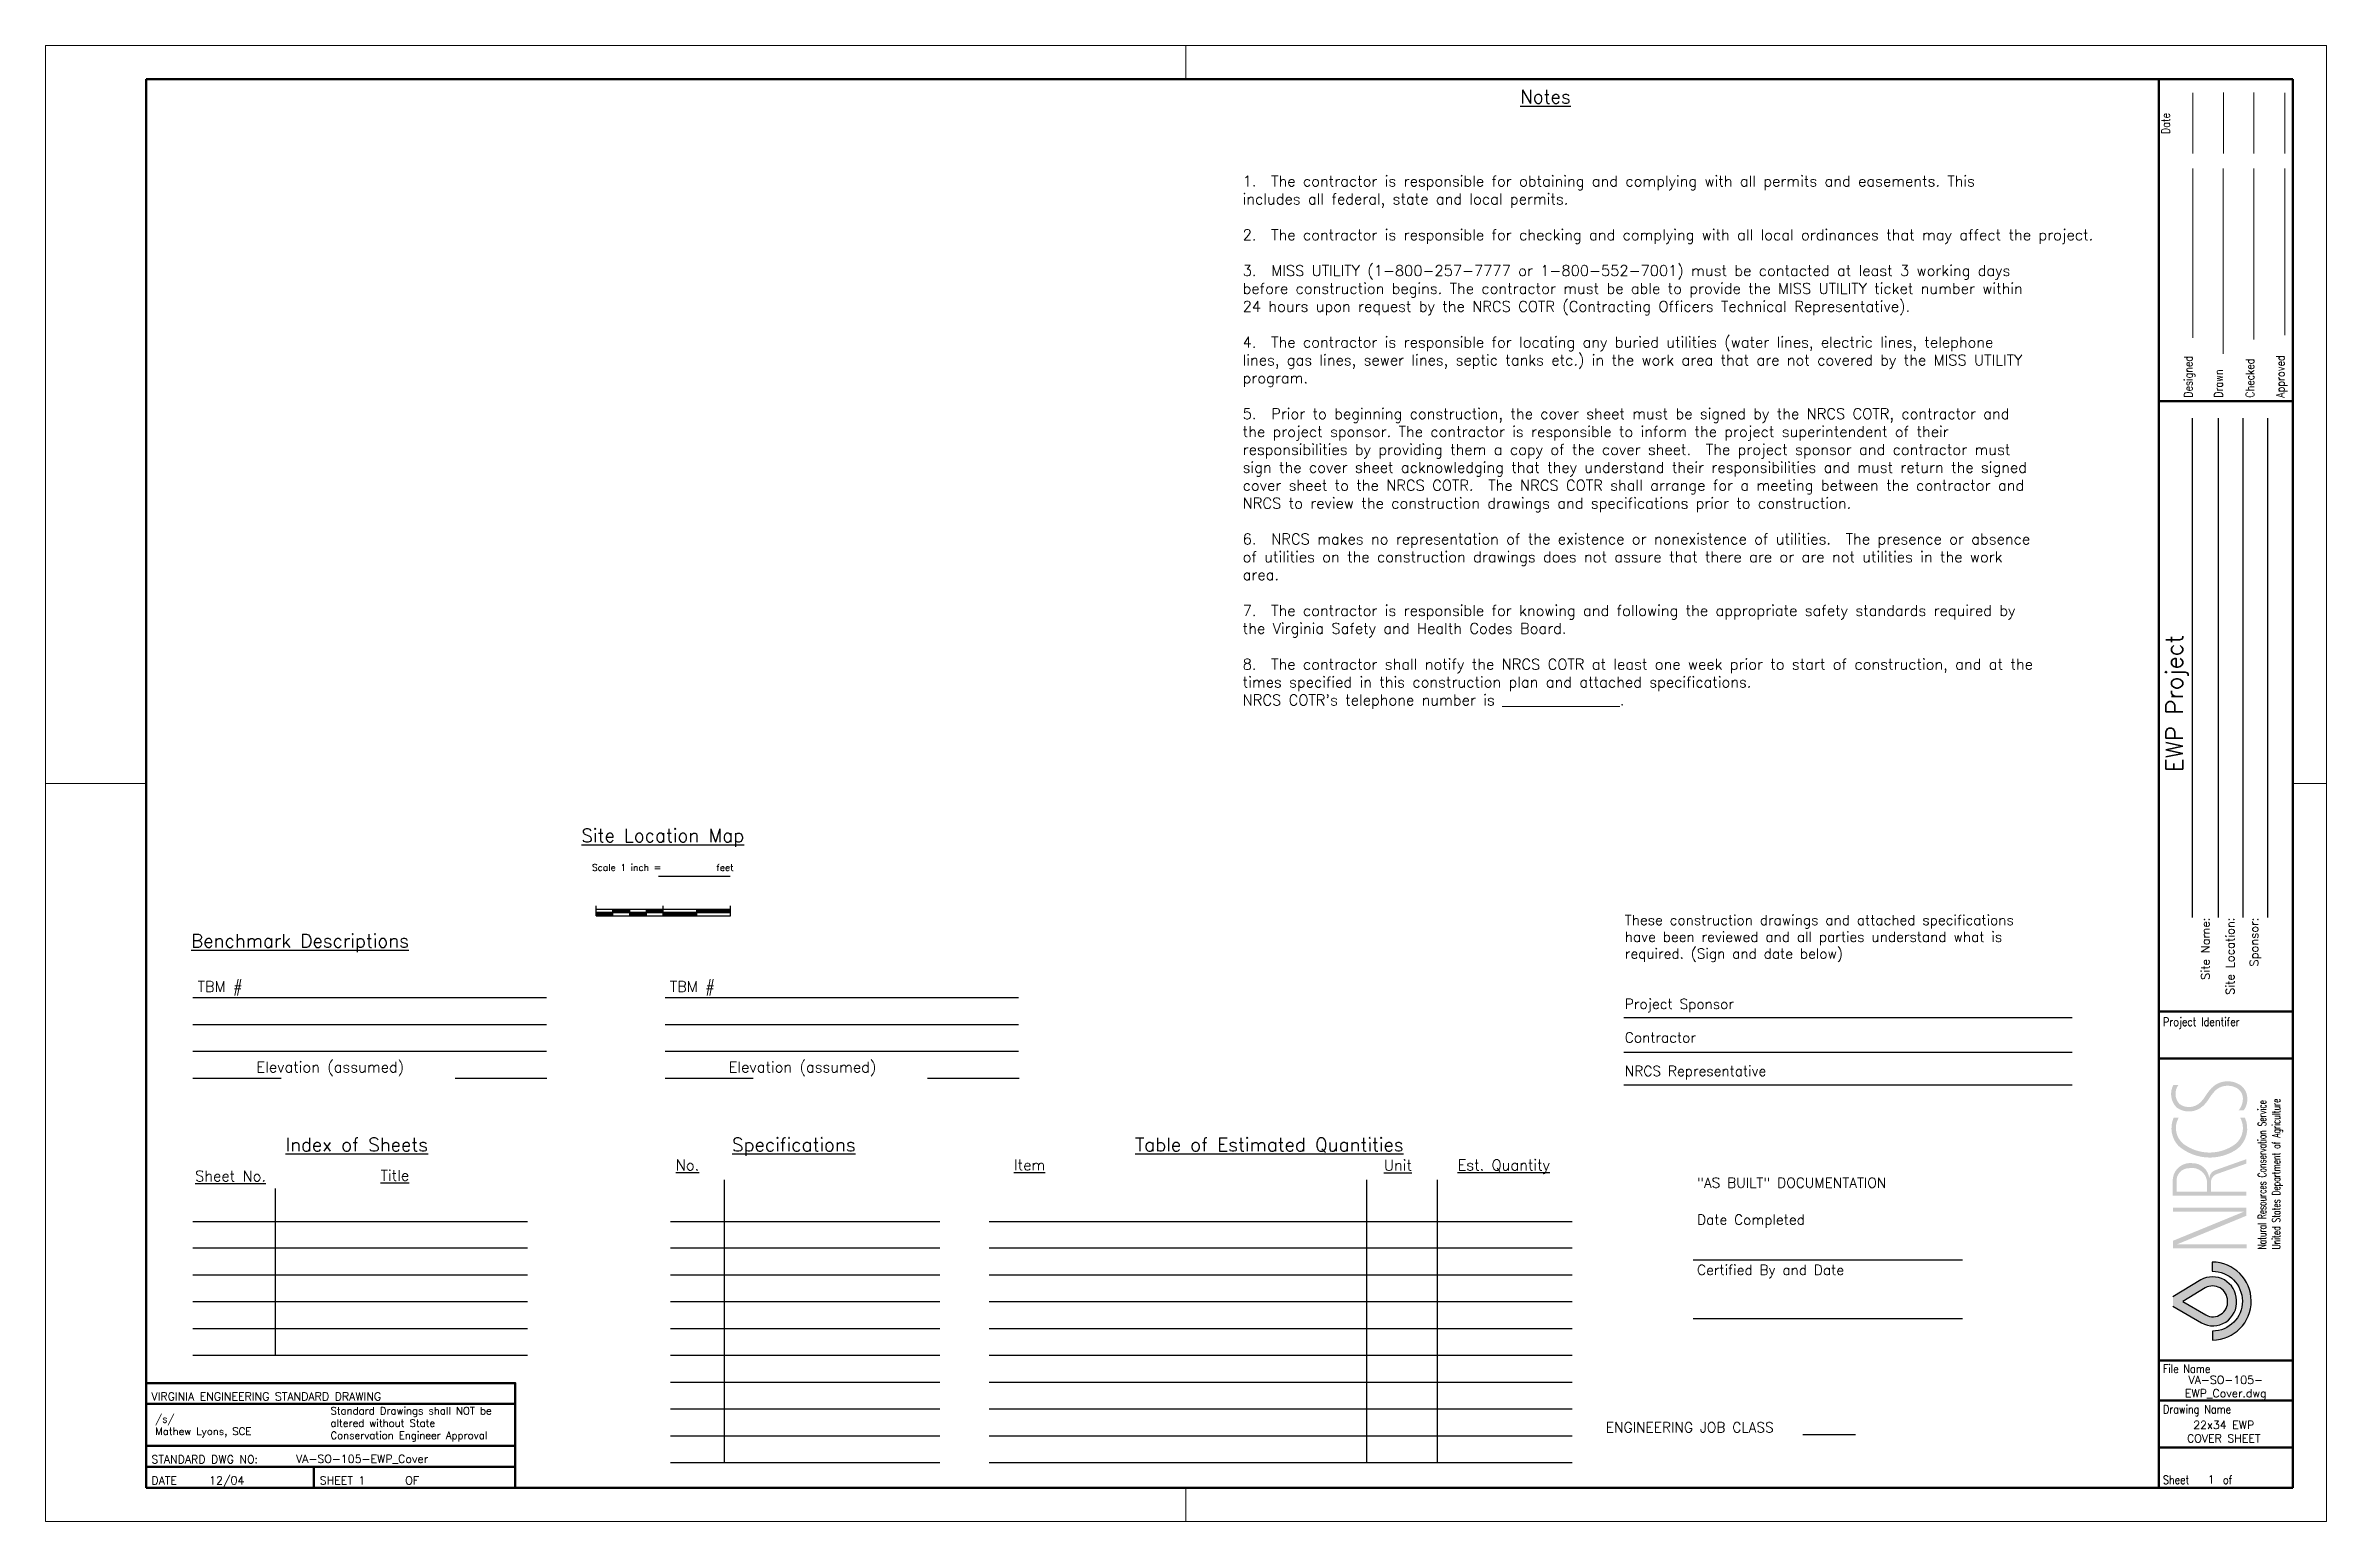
# Paper-space layout '22x34' of a CAD drawing. Header units: feet, sheet in inches. Extents: x -0.1 to 33.9, y -0.1 to 21.9.
# The model-space entities are those that its viewports show. They can reach past a viewport. Long polylines and large blocks are cut down to what shows.
import ezdxf

# ---------------------------------------------------------------- set-up
doc = ezdxf.new("R2010")
doc.units = ezdxf.units.FT
doc.header["$MEASUREMENT"] = 0
for name, color, linetype in [('1.Misc.Text.Lines', 7, 'Continuous'), ('1.Text.Note', 7, 'Continuous'), ('2.Misc.Scale', 7, 'Continuous')]:
    doc.layers.add(name, color=color, linetype=linetype)
doc.layers.add('2.trimline', color=6, linetype='Continuous', lineweight=0, plot=False)
doc.layers.add('2.Vprt', color=4, linetype='Continuous', plot=False)
for name, color, linetype, lineweight in [('4.Tblk.Brdr.Line', 7, 'Continuous', 50), ('4.Tblk.Logo', 7, 'Continuous', 20), ('4.Tblk.Text', 7, 'Continuous', 18)]:
    doc.layers.add(name, color=color, linetype=linetype, lineweight=lineweight)
doc.layers.get('2.Vprt').freeze()
doc.styles.add('Notes_Dimensions', font='romans.shx', dxfattribs={"height": 0.09})
doc.styles.get("Standard").update_dxf_attribs({"font": 'romans.shx', "height": 0.156})
doc.styles.add('Text', font='romans.shx', dxfattribs={"height": 0.16})
doc.styles.add('Title Block Notes', font='romans.shx', dxfattribs={"height": 0.12})

msp = doc.modelspace()

# ---------------------------------------------------------------- linework, layer by layer
at = {"layer": '1.Misc.Text.Lines'}
for p, q in [((8.393753641458545, 8.929565621577495), (9.461866565551588, 8.929565621577495)), ((2.678787875544657, 4.276685917035584), (2.678787875544657, 1.789341836380975)), ((9.373644697409034, 4.405252408988083), (9.373644697409034, 0.189341836380974)), ((18.94894651520239, 4.405252408988083), (18.94894651520239, 0.189341836380974)), ((19.99870265719709, 4.405252408988083), (19.99870265719709, 0.189341836380974))]:
    msp.add_line(p, q, dxfattribs=at)
for points in [[(1.450233072510945, 7.121372771517082), (6.721713756029507, 7.121372771517082)], [(8.489761162864175, 7.121372771517082), (13.76124184638274, 7.121372771517082)], [(22.7805861625937, 6.824768067288858), (29.46717476309852, 6.824768067288858)], [(1.450233072510945, 6.721372771517082), (6.721713756029507, 6.721372771517082)], [(8.489761162864175, 6.721372771517082), (13.76124184638274, 6.721372771517082)], [(1.450233072510945, 6.321372771517082), (6.721713756029507, 6.321372771517082)], [(8.489761162864175, 6.321372771517082), (13.76124184638274, 6.321372771517082)], [(22.7805861625937, 6.306051024839292), (29.46717476309852, 6.306051024839292)], [(1.450233072510946, 5.921372771517081), (2.76585961393036, 5.921372771517081)], [(5.362158615331117, 5.921372771517081), (6.728522137315096, 5.921372771517081)], [(8.489761162864175, 5.921372771517081), (9.80538770428359, 5.921372771517081)], [(12.40168670568435, 5.921372771517081), (13.76805022766833, 5.921372771517081)], [(22.7805861625937, 5.821163293594324), (29.46717476309852, 5.821163293594324)], [(1.450233072510945, 3.785675281262522), (6.439946665367788, 3.785675281262522)], [(8.56998275011975, 3.785675281262522), (12.5849711521864, 3.785675281262522)], [(13.31945398883298, 3.785675281262522), (22.01430527002384, 3.785675281262522)], [(1.450233072510945, 3.389341836380977), (6.439946665367788, 3.389341836380977)], [(8.56998275011975, 3.389341836380977), (12.5849711521864, 3.389341836380977)], [(13.31945398883298, 3.389341836380977), (22.01430527002384, 3.389341836380977)], [(23.81642163995665, 3.213154492473166), (27.8314100420233, 3.213154492473166)], [(1.450233072510945, 2.989341836380977), (6.439946665367788, 2.989341836380977)], [(8.56998275011975, 2.989341836380977), (12.5849711521864, 2.989341836380977)], [(13.31945398883298, 2.989341836380977), (22.01430527002384, 2.989341836380977)], [(1.450233072510945, 2.589341836380976), (6.439946665367788, 2.589341836380976)], [(8.56998275011975, 2.589341836380976), (12.5849711521864, 2.589341836380976)], [(13.31945398883298, 2.589341836380976), (22.01430527002384, 2.589341836380976)], [(1.450233072510945, 2.189341836380976), (6.439946665367788, 2.189341836380976)], [(8.56998275011975, 2.189341836380976), (12.5849711521864, 2.189341836380976)], [(13.31945398883298, 2.189341836380976), (22.01430527002384, 2.189341836380976)], [(23.81642163995665, 2.335126373326233), (27.8314100420233, 2.335126373326233)], [(1.450233072510945, 1.789341836380975), (6.439946665367788, 1.789341836380975)], [(8.56998275011975, 1.789341836380975), (12.5849711521864, 1.789341836380975)], [(13.31945398883298, 1.789341836380975), (22.01430527002384, 1.789341836380975)], [(8.56998275011975, 1.389341836380975), (12.5849711521864, 1.389341836380975)], [(13.31945398883298, 1.389341836380975), (22.01430527002384, 1.389341836380975)], [(8.56998275011975, 0.9893418363809747), (12.5849711521864, 0.9893418363809747)], [(13.31945398883298, 0.9893418363809747), (22.01430527002384, 0.9893418363809747)], [(8.56998275011975, 0.5893418363809744), (12.5849711521864, 0.5893418363809744)], [(13.31945398883298, 0.5893418363809744), (22.01430527002384, 0.5893418363809744)], [(25.45188535418979, 0.6082712972311342), (26.23720212867272, 0.6082712972311346)], [(8.56998275011975, 0.189341836380974), (12.5849711521864, 0.189341836380974)], [(13.31945398883298, 0.189341836380974), (22.01430527002384, 0.189341836380974)]]:
    msp.add_lwpolyline(points, dxfattribs=at)

# ---------------------------------------------------------------- texts
at = {"layer": '1.Text.Note'}
for s, insert, char_height, width, attachment_point in [('{\\LNotes}', (21.23703671442283, 20.65252271627568), 0.2, 2.15, 1), ("1.  The contractor is responsible for obtaining and complying with all permits and easements. This includes all federal, state and local permits.\\P\\P2.  The contractor is responsible for checking and complying with all local ordinances that may affect the project.\\P\\P3.  MISS UTILITY (1-800-257-7777 or 1-800-552-7001) must be contacted at least 3 working days before construction begins. The contractor must be able to provide the MISS UTILITY ticket number within 24 hours upon request by the NRCS COTR (Contracting Officers Technical Representative).\\P\\P4.  The contractor is responsible for locating any buried utilities (water lines, electric lines, telephone lines, gas lines, sewer lines, septic tanks etc.) in the work area that are not covered by the MISS UTILITY program.\\P\\P5.  Prior to beginning construction, the cover sheet must be signed by the NRCS COTR, {\\Fromans.shx|c1;contractor} and the project sponsor. The contractor is responsible to inform the project superintendent of their responsibilities by providing them a copy of the cover sheet.  The project sponsor and contractor must sign the cover sheet acknowledging that they understand their responsibilities and must return the signed cover sheet to the NRCS COTR.  The NRCS COTR shall arrange for a meeting between the contractor and NRCS to review the construction drawings and specifications prior to construction.\\P\\P6.  NRCS makes no representation of the existence or nonexistence of utilities.  The presence or absence of utilities on the construction drawings does not assure that there are or are not utilities in the work area.\\P\\P7.  The contractor is responsible for knowing and following the appropriate safety standards required by the Virginia Safety and Health Codes Board.\\P\\P8.  The {\\Fromans.shx|c1;contractor} shall notify the NRCS COTR at least one week prior to start of construction, and at the times specified in this construction plan and attached specifications.  \\PNRCS COTR's telephone number is ________________.", (17.10081450211761, 19.37273565995939), 0.16, 12.78011984538637, 1), ('{\\LSite Location Map}', (8.456301621202883, 9.504269770490595), 0.2, 3.39, 5), ('These construction drawings and attached specifications have been reviewed and all parties understand what is required. (Sign and date below)\\P\\P\\PProject Sponsor\\P\\PContractor\\P\\PNRCS Representative', (22.79768344917136, 8.352597409766597), 0.15, 6.849999999999999, 1), ('{\\LBenchmark Descriptions}', (1.424604192600684, 8.067482924446496), 0.2, 3.883514733206652, 1), ('{\\LIndex of Sheets}', (2.831434976289294, 5.02984265994875), 0.2, 2.577439301412653, 1), ('{\\LSpecifications}', (9.488716204416095, 5.02984265994875), 0.2, 2.146653139858302, 1), ('{\\LTable of Estimated Quantities}', (15.49700881015947, 5.02984265994875), 0.2, 5.481414417038962, 1), ('{\\H0.8333x;"AS BUILT" DOCUMENTATION\\P}\\P{\\H0.8333x;Date Completed\\P\\P\\PCertified By and Date}', (23.87407712833255, 4.43697652130991), 0.18, 4.10907177372137, 1), ('{\\Fromans.shx|c1;ENGINEERING JOB CLASS}', (22.51605468586223, 0.7898171678942649), 0.15, 4.10907177372137, 1)]:
    msp.add_mtext(s, dxfattribs=dict(at, insert=insert, char_height=char_height, width=width, attachment_point=attachment_point))
at = {"layer": '1.Text.Note', "char_height": 0.12, "attachment_point": 5, "style": 'Title Block Notes'}
for s, insert, width in [('{\\H0.8333x;Scale 1 inch =            feet}', (8.456301621202883, 9.061187643481773), 3.211572154456761), ('{\\Fromans.shx|c1;\\H1.333x;\\LTitle}', (4.462889696217715, 4.471199177727605), 1.064109748200778)]:
    msp.add_mtext(s, dxfattribs=dict(at, insert=insert, width=width))
at = {"layer": '1.Text.Note', "char_height": 0.16, "attachment_point": 1, "line_spacing_factor": 1.5}
for s, insert, width in [('\\PTBM #\\P\\P\\P        Elevation (assumed)', (1.52158885004909, 7.765973324406188), 5.06), ('\\PTBM #\\P\\P\\P        Elevation (assumed)', (8.56111694040232, 7.765973324406188), 5.06), ('{\\LNo.}', (8.650686971090353, 4.705913403908466), 0.5975095581641885), ('\\P \\P{\\LItem}', (13.6919230383115, 5.506916149643176), 4.69), ('\\P{\\LEst. Quantity}', (20.30401644161285, 5.10600929803367), 2.167555482429976)]:
    msp.add_mtext(s, dxfattribs=dict(at, insert=insert, width=width))
at = {"layer": '1.Text.Note', "char_height": 0.16, "line_spacing_factor": 1.5}
for s, insert, width, attachment_point, style in [('{\\LSheet No.}', (2.013239718360452, 4.461178783267371), 1.756150435472088, 5, 'Text'), ('\\P\\P\\P{\\LUnit}', (19.20669345186247, 5.902472191118332), 1.8, 1, 'Notes_Dimensions')]:
    msp.add_mtext(s, dxfattribs=dict(at, insert=insert, width=width, attachment_point=attachment_point, style=style))

psp = doc.layouts.new('22x34')

# ---------------------------------------------------------------- hatches: boundary and pattern name
at = {"layer": '4.Tblk.Logo', "lineweight": 20}
h = psp.add_hatch(color=256, dxfattribs=at)
h.paths.add_polyline_path([(32.68899127415691, 3.944312866857558), (32.68899127415691, 4.005947850859698), (31.65097422842954, 4.005947850859698), (32.68312677690155, 4.431522672002515), (32.68312677690155, 4.551857606570721), (31.58646470131342, 4.551857606570721), (31.58646470131342, 4.490222658476384), (32.64207523880692, 4.490222658476384), (31.58939694994111, 4.058777806369122), (31.58939694994111, 3.944312866857558)])
h.paths.add_polyline_path([(32.68103184149518, 4.73049653616772), (32.68103184149518, 4.788355597392112), (32.15407622608657, 4.788355597392112), (32.15407622608657, 4.947467997805262, -0.2909195284243397), (32.24945430711988, 5.055953746577941), (32.68103184149518, 5.208162121164079), (32.68103184149518, 5.274231965620956), (32.22554319130075, 5.113011955680619, 0.2535773356881624), (32.13415910560344, 5.022177450163554), (32.12894614924661, 4.985360105954967, 0.4020052294611631), (31.86785743599419, 5.215318327614838, 0.4227135857037471), (31.58512180624674, 4.971262817802256), (31.58512180624674, 4.73049653616772)])
h.paths.add_polyline_path([(32.09515648535876, 4.789262952109581), (32.09515648535876, 4.94935376881709, 0.4195188246587601), (31.83179503005633, 5.140740549234508, 0.4466814153464093), (31.64178997231431, 4.934909488922628), (31.64178997231431, 4.789262952109581)], flags=16)
h.paths.add_polyline_path([(32.54755477679084, 5.427427044470008, 0.3448591340221707), (32.66005574414417, 5.89536910809386), (32.58755513177561, 5.89536910809386, -0.416699506186028), (32.47713173579428, 5.471959205359795, -0.3074113279221537), (31.74633196546224, 5.500816070045843, -0.3717730025601387), (31.6727222325622, 5.892106415795226), (31.59723089241132, 5.892106415795226, 0.297908916092236), (31.67004717794843, 5.471871329802141, 0.3415991672635696)])
h.paths.add_polyline_path([(31.68674354267566, 6.095662244390056, -0.3652993477588803), (31.67005199065421, 6.382633672665165), (31.59456065050333, 6.382633672665165, 0.3342154096734312), (31.643982348798, 6.043687486182776, 0.3549836583971578), (32.03502289987185, 6.06660121384057, 0.0684937296960168), (32.1225417834193, 6.172909558264891, -0.05167385557958963), (32.21314863277984, 6.29080886536515, -0.1124011771345428), (32.30375550124268, 6.351270022713493, -0.2241067274826346), (32.5408434724472, 6.33313165396433, -0.261746780318118), (32.62994022388873, 6.185001804097695, -0.1861403369734101), (32.56500530658429, 6.000595216732634), (32.64049664673517, 6.000595216732634, 0.1836176790238476), (32.69608343675765, 6.186953463744544, 0.261746780318136), (32.57356694619202, 6.390646068245204, 0.2241067274826459), (32.28016190841945, 6.413092963129586, 0.112401177134577), (32.16511640256139, 6.336324120436842, 0.05167385557957647), (32.06619736877953, 6.207608845331109, -0.06486815243433695), (31.99477204906317, 6.119561473245213, -0.3598674709814251)])
at = {"layer": '4.Tblk.Logo', "lineweight": 30}
h = psp.add_hatch(color=256, dxfattribs=at)
edge = h.paths.add_edge_path()
edge.add_arc((32.17226036062787, 3.158582834245564), 0.5819566517211167, 270.6241969356219, 449.8383631328753)
edge.add_line((32.1739021137555, 3.740537170193946), (32.1739021137555, 3.604163756222334))
edge.add_arc((32.17583283132437, 3.157421103898534), 0.4467468243598764, -89.64507437931701, 90.24761745680757, ccw=False)
edge.add_line((32.17860024074235, 2.710682851091875), (32.17860024074235, 2.57666071711769))
h = psp.add_hatch(color=256, dxfattribs=at)
edge = h.paths.add_edge_path(flags=16)
edge.add_line((31.73551222361548, 3.153464089409354), (32.07889003371047, 2.951827026629886))
edge.add_arc((32.18275672161328, 3.145501332064069), 0.219768117435885, 241.7955341824036, 365.0694461726389)
edge.add_arc((32.17749037192676, 3.16077106928316), 0.2242132098794225, 1.060471295289722, 118.7246599001055)
edge.add_line((32.06973328497639, 3.35739246612593), (31.73551222361548, 3.153464089409354))
edge = h.paths.add_edge_path()
edge.add_line((31.5871597402466, 3.083929955572316), (31.5871597402466, 3.221186396280146))
edge.add_line((31.5871597402466, 3.221186396280146), (32.00174250243249, 3.474148281336056))
edge.add_arc((32.17749037192676, 3.160771069283156), 0.3592945736659924, 1.8128112037867936, 119.2845329873663, ccw=False)
edge.add_arc((32.18275672161329, 3.145501332064065), 0.3548494812224571, -118.67693267372408, 4.30479088013459, ccw=False)
edge.add_line((32.01247498793574, 2.834177890126881), (31.5871597402466, 3.083929955572316))

# ---------------------------------------------------------------- linework, layer by layer
at = {"layer": '2.Misc.Scale'}
for p, q in [((31.87921375779536, 8.875472767333633), (31.87921375779536, 16.32163470180904)), ((32.2648806535197, 8.875472767333633), (32.2648806535197, 16.32163470180904)), ((32.63314670970165, 8.875472767333633), (32.63314670970165, 16.32163470180904)), ((33.0014127658836, 8.875472767333633), (33.0014127658836, 16.32163470180904))]:
    psp.add_line(p, q, dxfattribs=at)
at = {"layer": '2.Misc.Scale', "ltscale": 0.5}
for p, q in [((8.082944354309442, 9.000148960168042), (8.082944354309442, 9.050148960168043)), ((8.082944354309442, 8.900148960168044), (8.082944354309442, 9.000148960168042)), ((8.082944354309442, 9.000148960168042), (10.08294435430944, 9.000148960168042)), ((10.08294435430944, 8.950148960168043), (8.082944354309442, 8.950148960168043)), ((8.082944354309442, 8.941815626834712), (8.332944354309442, 8.941815626834712)), ((8.082944354309442, 8.927926737945823), (8.332944354309442, 8.927926737945823)), ((8.082944354309442, 8.914037849056934), (8.332944354309442, 8.914037849056934)), ((8.082944354309442, 8.900148960168044), (8.332944354309442, 8.900148960168044)), ((8.082944354309442, 8.900148960168044), (10.08294435430944, 8.900148960168044)), ((8.332944354309431, 8.900148960168044), (8.332944354309442, 9.000148960168042)), ((8.332944354309442, 8.991815626834713), (8.582944354309442, 8.991815626834713)), ((8.332944354309442, 8.977926737945824), (8.582944354309442, 8.977926737945824)), ((8.332944354309442, 8.964037849056934), (8.582944354309442, 8.964037849056934)), ((8.332944354309442, 8.950148960168043), (8.582944354309442, 8.950148960168043)), ((8.582944354309442, 8.900148960168044), (8.582944354309442, 9.000148960168042)), ((8.582944354309442, 8.941815626834712), (8.83294435430944, 8.941815626834712)), ((8.582944354309442, 8.927926737945823), (8.83294435430944, 8.927926737945823)), ((8.582944354309442, 8.914037849056934), (8.83294435430944, 8.914037849056934)), ((8.582944354309442, 8.900148960168044), (8.83294435430944, 8.900148960168044)), ((8.83294435430943, 8.900148960168044), (8.83294435430944, 9.000148960168042)), ((8.83294435430944, 8.991815626834713), (9.08294435430944, 8.991815626834713)), ((8.83294435430944, 8.977926737945824), (9.08294435430944, 8.977926737945824)), ((8.83294435430944, 8.964037849056934), (9.08294435430944, 8.964037849056934)), ((8.83294435430944, 8.950148960168043), (9.08294435430944, 8.950148960168043)), ((9.08294435430944, 9.000148960168042), (9.08294435430944, 9.050148960168043)), ((9.08294435430944, 8.900148960168044), (9.08294435430944, 9.000148960168042)), ((9.08294435430944, 8.941815626834712), (9.58294435430944, 8.941815626834712)), ((9.08294435430944, 8.927926737945823), (9.58294435430944, 8.927926737945823)), ((9.08294435430944, 8.914037849056934), (9.58294435430944, 8.914037849056934)), ((9.08294435430944, 8.900148960168044), (9.58294435430944, 8.900148960168044)), ((9.58294435430944, 8.900148960168044), (9.58294435430944, 9.000148960168042)), ((9.58294435430944, 8.991815626834702), (10.08294435430944, 8.991815626834702)), ((9.58294435430944, 8.977926737945824), (10.08294435430944, 8.977926737945824)), ((9.58294435430944, 8.964037849056934), (10.08294435430944, 8.964037849056934)), ((9.58294435430944, 8.950148960168043), (10.08294435430944, 8.950148960168043)), ((10.08294435430944, 9.000148960168042), (10.08294435430944, 9.050148960168043)), ((10.08294435430944, 8.900148960168044), (10.08294435430944, 9.000148960168042))]:
    psp.add_line(p, q, dxfattribs=at)
at = {"layer": '2.trimline'}
for p, q in [((16.87500138107589, 21.37499948719032), (16.87500138107589, 21.87499948719032)), ((-0.1249994315604823, 10.8749998444265), (1.375000568439518, 10.8749998444265)), ((33.37500219371226, 10.8749998444265), (33.87500219371226, 10.8749998444265)), ((16.87500138107589, 0.3750002016626794), (16.87500138107589, -0.1249997983373206))]:
    psp.add_line(p, q, dxfattribs=at)
psp.add_lwpolyline([(-0.1249994315604823, 21.87499948719032), (33.87500219371226, 21.87499948719032), (33.87500219371226, -0.1249997983373206), (-0.1249994315604823, -0.1249997983373206)], close=True, dxfattribs=at)
at = {"layer": '4.Tblk.Brdr.Line'}
for p, q in [((1.375000568439525, 21.3749998444265), (33.37500056843952, 21.37499984442647)), ((1.375000568439511, 0.3749998444264975), (1.375000568439525, 21.3749998444265)), ((33.37500056843953, 21.37499984442647), (33.37500056843951, 0.3749998444264691)), ((33.37500056843951, 16.57499984442648), (31.37500056843952, 16.57499984442648)), ((33.37500056843952, 7.474999844426474), (31.3750005684395, 7.474999844426474)), ((33.37500056843952, 6.774999844426475), (31.3750005684395, 6.774999844426475)), ((33.37500056843951, 2.274999844426475), (31.37500056843951, 2.274999844426475)), ((33.37500056843951, 1.67499984442648), (31.37500056843951, 1.67499984442648)), ((33.37500056843951, 0.9749998444264634), (31.37500056843951, 0.9749998444264634))]:
    psp.add_line(p, q, dxfattribs=at)
at = {"layer": '4.Tblk.Brdr.Line', "color": 0}
psp.add_line((33.37500056843951, 0.3749998444264691), (1.375000568439511, 0.3749998444264975), dxfattribs=at)
at = {"layer": '4.Tblk.Brdr.Line'}
for points in [[(31.37500056843952, 21.37499984442647), (31.37500056843951, 0.3749998444264691)], [(6.87500056843951, 1.624999844426497), (1.37500056843951, 1.624999844426497)], [(6.87500056843951, 0.9999998444264975), (1.37500056843951, 0.9999998444264975)], [(6.87500056843951, 0.6874998444264975), (1.37500056843951, 0.6874998444264975)], [(3.87500056843951, 0.6874998444264975), (3.87500056843951, 0.3749998444264975)]]:
    psp.add_lwpolyline(points, dxfattribs=at)
psp.add_lwpolyline([(1.37500056843951, 0.3749998444264975), (6.87500056843951, 0.3749998444264974), (6.87500056843951, 1.937499844426497), (1.37500056843951, 1.937499844426497)], close=True, dxfattribs=at)
at = {"layer": '4.Tblk.Logo', "lineweight": 30}
psp.add_lwpolyline([(32.17860024074235, 2.57666071711769, 0.9931657133227865), (32.1739021137555, 3.740537170193946), (32.1739021137555, 3.604163756222334, -0.9990639977997765), (32.17860024074235, 2.710682851091875), (32.17860024074235, 2.57666071711769)], format="xyb", close=True, dxfattribs=at)
for points in [[(31.5871597402466, 3.083929955572316), (32.01247498793574, 2.834177890126881, 0.5948295144615369), (32.53660512297271, 3.172137082085897, 0.5627338440588167), (32.00174250243249, 3.474148281336056), (31.5871597402466, 3.221186396280146)], [(31.73551222361548, 3.153464089409354), (32.07889003371047, 2.951827026629886, 0.596556830185391), (32.40166517825613, 3.164920730910595, 0.5638400993871066), (32.06973328497639, 3.35739246612593), (31.73551222361548, 3.153464089409354)]]:
    psp.add_lwpolyline(points, format="xyb", dxfattribs=at)
at = {"layer": '4.Tblk.Text'}
for p, q in [((31.8826070747872, 20.26671699225363), (31.8826070747872, 21.17345718085227)), ((32.3403478584786, 20.26671699225363), (32.3403478584786, 21.1777429932302)), ((32.79120692830282, 20.26671699225363), (32.79120692830282, 21.1777429932302)), ((33.25576839070516, 20.26671699225363), (33.25576839070516, 21.16917136847434)), ((31.88431224446493, 17.51675895392356), (31.88431224446493, 20.04465202032981)), ((32.33776149373251, 20.04465202032981), (32.33776149373251, 17.27991393744406)), ((32.79120692830282, 20.04465202032981), (32.79120692830282, 17.49420074164328)), ((33.25576839070516, 17.55651382147727), (33.25576839070516, 20.04465202032981))]:
    psp.add_line(p, q, dxfattribs=at)

# ---------------------------------------------------------------- texts
at = {"insert": (1.508600822636794, 1.291484870822259), "char_height": 0.11, "width": 2.206765371014285, "attachment_point": 4, "style": 'Notes_Dimensions'}
psp.add_mtext('/s/\\PMathew Lyons, SCE', dxfattribs=at)
at = {"layer": '2.Misc.Scale', "rotation": 90, "style": 'Title Block Notes'}
for s, insert, char_height, width, attachment_point in [('{\\H2.083x;EWP Project}', (31.64974105324639, 12.06816793052939), 0.12, 3.057932724450495, 5), ('{\\H1.042x;Site Name:}', (32.07204720565753, 8.875472767333633), 0.12, 1.125864485314182, 6), ('Site Location:', (32.44031326183948, 8.875472767333633), 0.125, 1.3541125778859, 6), ('{\\H1.042x;Sponsor:}', (32.81727973779262, 8.875472767333633), 0.12, 0.9613968393212318, 6)]:
    psp.add_mtext(s, dxfattribs=dict(at, insert=insert, char_height=char_height, width=width, attachment_point=attachment_point))
at = {"layer": '2.Misc.Scale', "char_height": 0.12, "style": 'Title Block Notes'}
for s, insert, width, attachment_point in [('VA-SO-105- EWP_Cover.dwg', (32.37500056843951, 1.864693786896694), 2, 5), ('22x34 EWP COVER SHEET', (32.34475763229453, 1.212296354864137), 1.331805316858066, 5), ('VA-SO-105-EWP_Cover', (3.607507372999499, 0.8670547589249082), 2.861999999999998, 1), ('1', (32.1597145859905, 0.5001813695020658), 0.1890751030382418, 5)]:
    psp.add_mtext(s, dxfattribs=dict(at, insert=insert, width=width, attachment_point=attachment_point))
at = {"layer": '4.Tblk.Logo', "width": 0.68}
for s, p in [('Natural Resources Conservation Service', (32.97637530672224, 3.92761420560776)), ('United States Department of Agriculture', (33.18688302922164, 3.92761420560776))]:
    psp.add_text(s, height=0.12116, rotation=90, dxfattribs=at).set_placement(p)
at = {"layer": '4.Tblk.Text', "style": 'Notes_Dimensions', "width": 0.84}
for s, p in [('Date', (31.54053172688679, 20.55471519171653)), ('Designed', (31.87816295247273, 16.62455657660423)), ('Drawn', (32.32920894246296, 16.62455657660423)), ('Checked', (32.79845485310749, 16.62455657660423)), ('Approved', (33.25171336751179, 16.62455657660423))]:
    psp.add_text(s, height=0.125, rotation=90, dxfattribs=at).set_placement(p)
for s, p in [('Project Identifer', (31.43808803181842, 7.259413040109173)), ('File Name', (31.43808803181842, 2.087921845311492)), ('Drawing Name', (31.43808803181842, 1.4835357722148)), ('Sheet      of', (31.43808803181842, 0.4319538706487052))]:
    psp.add_text(s, height=0.125, dxfattribs=at).set_placement(p)
at = {"layer": '4.Tblk.Text', "style": 'Title Block Notes'}
for s, p in [('VIRGINIA ENGINEERING STANDARD DRAWING', (1.452426387243698, 1.677887526769979)), ('STANDARD DWG NO:', (1.452426387243698, 0.7403875267699789)), ('DATE     12/04', (1.452426387243698, 0.42598059431878)), ('SHEET 1      OF      ', (3.961407684369952, 0.42598059431878))]:
    psp.add_text(s, height=0.12, dxfattribs=at).set_placement(p)
at = {"layer": '4.Tblk.Text', "insert": (4.121205879168817, 1.579371172772397), "char_height": 0.11, "width": 2.753794689270693, "attachment_point": 1, "style": 'Title Block Notes'}
psp.add_mtext('Standard Drawings shall NOT be altered without State Conservation Engineer Approval', dxfattribs=at)

# ---------------------------------------------------------------- viewports
at = {"layer": '2.Vprt'}
psp.add_viewport(center=(16.34724739712684, 10.90968651089563), size=(29.85124211293189, 20.84886368571335), view_center_point=(15.72840685652446, 10.34772639756221), view_height=20.84886375733958, dxfattribs=at)

doc.saveas('drawing.dxf')
